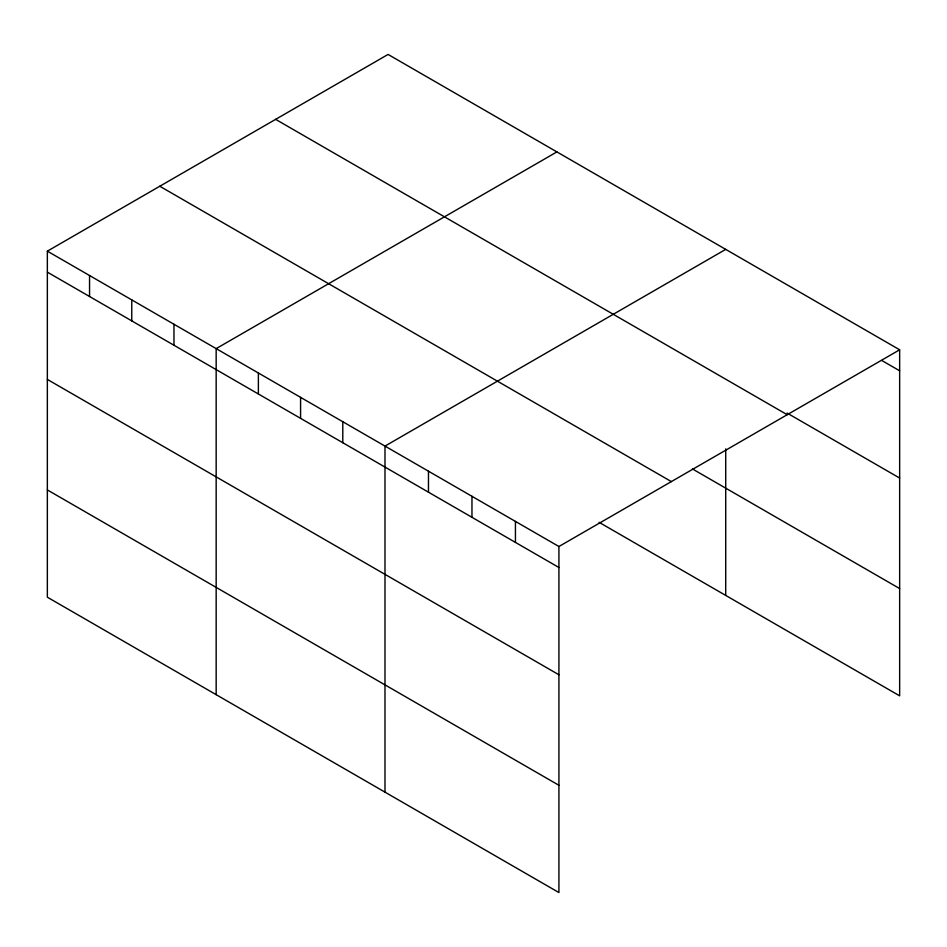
<?xml version="1.0" encoding="UTF-8"?>
<svg xmlns="http://www.w3.org/2000/svg" width="947" height="947" viewBox="0 0 947 947"><rect width="100%" height="100%" fill="white"/><g stroke="black" fill="none" stroke-linecap="round" stroke-linejoin="round"><path stroke-width="1.42" d="M47.35 251.156L558.919 546.514L558.919 892.559L47.35 597.202L47.35 251.156L388.081 54.441L899.65 349.798L899.65 695.844L599.096 522.318M556.895 151.911L216.165 348.626L216.165 694.672M725.71 249.381L384.991 446.096L384.991 792.13M558.919 546.514L899.65 349.798M881.74 360.452L899.65 370.786M787.099 413.07L899.65 478.057M275.636 119.358L787.206 414.715M692.458 468.954L899.65 588.572M159.794 186.239L671.364 481.597M47.35 272.144L558.919 567.502M47.35 379.416L558.919 674.773M47.35 489.93L558.919 785.288M725.71 448.89L725.71 595.414M515.44 521.406L515.44 542.394M471.961 496.311L471.961 517.287M428.47 471.204L428.47 492.18M342.79 421.723L342.79 442.711M300.578 397.361L300.578 418.349M258.377 373L258.377 393.976M173.964 324.265L173.964 345.241M131.763 299.891L131.763 320.879M89.551 275.53L89.551 296.518"/></g></svg>
